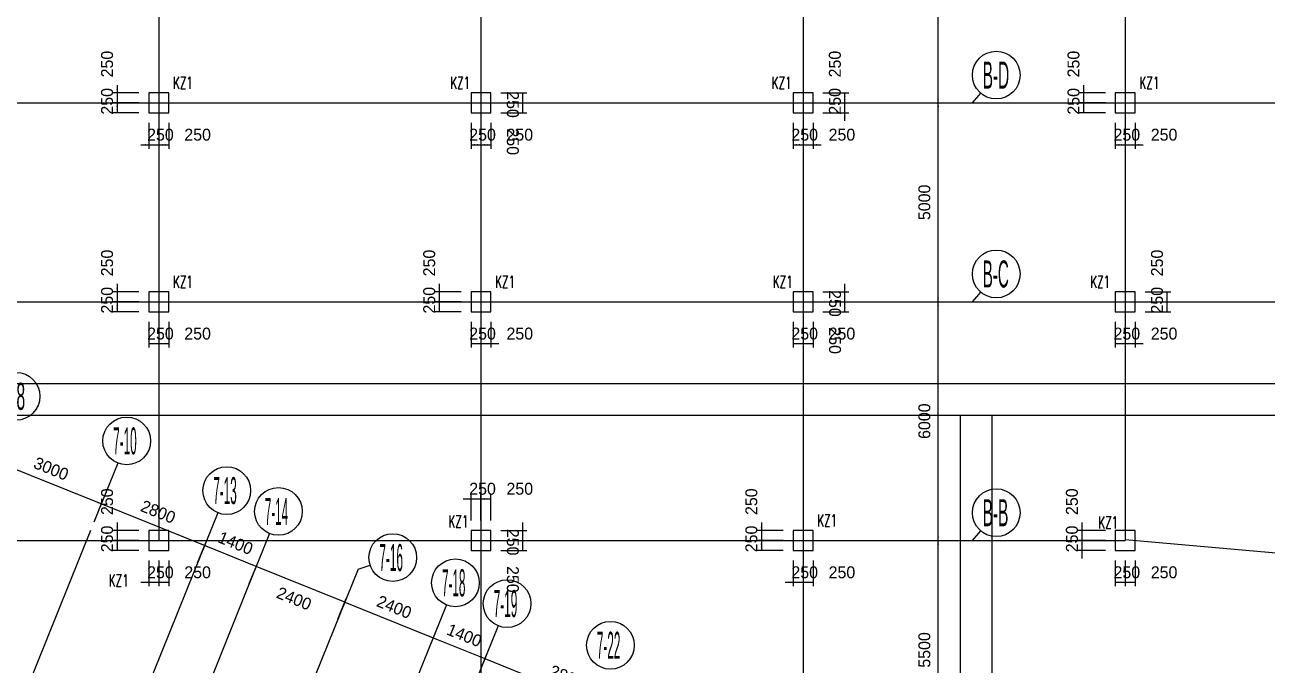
# Model space of a CAD drawing. Extents: x 19107 to 699106, y -67310 to 245688.
# Drawn here: x 543490 to 574726, y 90956 to 107050 of the extents above; entities that cross this region are included whole.
import ezdxf

# ---------------------------------------------------------------- set-up
doc = ezdxf.new("R2010")
doc.units = 0
doc.header["$LTSCALE"] = 100
doc.header["$MEASUREMENT"] = 0
for name, color, linetype in [('DIM', 3, 'Continuous'), ('DOTE', 253, 'Continuous'), ('h后浇带(新)', 1, 'Continuous'), ('L-AXIS', 3, 'Continuous')]:
    doc.layers.add(name, color=color, linetype=linetype)
doc.layers.add('Select Column Frame Position', color=7, linetype='Continuous', lineweight=0)
doc.styles.get("Standard").update_dxf_attribs({"font": 'standard'})
doc.styles.add('汉字', font='汉字')
doc.dimstyles.get("Standard").update_dxf_attribs({"dimtxt": 300, "dimasz": 100, "dimexe": 100, "dimexo": 250, "dimgap": 100, "dimtad": 0, "dimtoh": 1, "dimdec": 0, "dimdsep": 46, "dimcen": 0.09, "dimclrt": 7, "dimadec": 0, "dimazin": 0, "dimtfac": 1, "dimtdec": 4, "dimtofl": 0, "dimtmove": 0, "dimatfit": 3, "dimfxl": 1, "dimtolj": 1, "dimtzin": 0, "dimarcsym": 0})

# ---------------------------------------------------------------- blocks, each defined once
blk = doc.blocks.new('_AXISO')
blk.add_circle((0, 0), 0.5)
blk = doc.blocks.new('*D3998')
at = {"layer": 'L-AXIS', "color": 0, "linetype": 'ByBlock', "lineweight": -2}
for p, q in [((565446, 111088), (566558, 111088)), ((566458, 105088), (566458, 111088)), ((565446, 105088), (566558, 105088))]:
    blk.add_line(p, q, dxfattribs=at)
for points in [[(566458, 111088), (566474, 110988), (566441, 110988)], [(566458, 105088), (566441, 105188), (566474, 105188)]]:
    blk.add_solid(points, dxfattribs=at)
at = {"layer": 'L-AXIS', "color": 7, "linetype": 'Continuous', "lineweight": -2, "insert": (566108, 108088), "char_height": 300, "width": 770, "attachment_point": 5, "rotation": 90, "style": '汉字'}
blk.add_mtext('6000', dxfattribs=at)
blk = doc.blocks.new('*D4339')
at = {"layer": 'L-AXIS', "color": 0, "linetype": 'ByBlock', "lineweight": -2}
for p, q in [((554884, 90687), (555095, 91212)), ((555058, 91119), (557655, 90072)), ((557481, 89640), (557692, 90165))]:
    blk.add_line(p, q, dxfattribs=at)
for points in [[(555058, 91119), (555157, 91097), (555144, 91066)], [(557655, 90072), (557556, 90094), (557568, 90125)]]:
    blk.add_solid(points, dxfattribs=at)
at = {"layer": 'L-AXIS', "color": 7, "linetype": 'Continuous', "lineweight": -2, "insert": (557121, 90665), "char_height": 300, "width": 780, "attachment_point": 5, "rotation": 338.0454, "style": '汉字'}
blk.add_mtext('2800', dxfattribs=at)
blk = doc.blocks.new('*D4671')
at = {"layer": 'L-AXIS', "color": 0, "linetype": 'ByBlock', "lineweight": -2}
for p, q in [((549133, 93005), (549345, 93530)), ((551534, 92540), (549308, 93437)), ((551359, 92108), (551571, 92633))]:
    blk.add_line(p, q, dxfattribs=at)
for points in [[(549308, 93437), (549407, 93415), (549394, 93384)], [(551534, 92540), (551435, 92562), (551447, 92593)]]:
    blk.add_solid(points, dxfattribs=at)
at = {"layer": 'L-AXIS', "color": 7, "linetype": 'Continuous', "lineweight": -2, "insert": (550259, 92629), "char_height": 300, "width": 785, "attachment_point": 5, "rotation": 338.0454, "style": '汉字'}
blk.add_mtext('2400', dxfattribs=at)
blk = doc.blocks.new('*D2267')
at = {"layer": 'L-AXIS', "color": 0, "linetype": 'ByBlock', "lineweight": -2}
for p, q in [((551359, 92108), (551571, 92633)), ((551534, 92540), (553759, 91643)), ((553585, 91211), (553797, 91735))]:
    blk.add_line(p, q, dxfattribs=at)
for points in [[(551534, 92540), (551633, 92518), (551620, 92487)], [(553759, 91643), (553661, 91665), (553673, 91695)]]:
    blk.add_solid(points, dxfattribs=at)
at = {"layer": 'L-AXIS', "color": 7, "linetype": 'Continuous', "lineweight": -2, "insert": (552777, 92416), "char_height": 300, "width": 785, "attachment_point": 5, "rotation": 338.0454, "style": '汉字'}
blk.add_mtext('2400', dxfattribs=at)
blk = doc.blocks.new('*D2582')
at = {"layer": 'L-AXIS', "color": 0, "linetype": 'ByBlock', "lineweight": -2}
for p, q in [((553585, 91211), (553797, 91735)), ((553759, 91643), (555058, 91119)), ((554884, 90687), (555095, 91212))]:
    blk.add_line(p, q, dxfattribs=at)
for points in [[(553759, 91643), (553858, 91621), (553846, 91590)], [(555058, 91119), (554959, 91141), (554971, 91172)]]:
    blk.add_solid(points, dxfattribs=at)
at = {"layer": 'L-AXIS', "color": 7, "linetype": 'Continuous', "lineweight": -2, "insert": (554540, 91705), "char_height": 300, "width": 695, "attachment_point": 5, "rotation": 338.0454, "style": '汉字'}
blk.add_mtext('1400', dxfattribs=at)
blk = doc.blocks.new('*D2904')
at = {"layer": 'L-AXIS', "color": 0, "linetype": 'ByBlock', "lineweight": -2}
for p, q in [((547835, 93529), (548047, 94053)), ((549308, 93437), (548009, 93961)), ((549133, 93005), (549345, 93530))]:
    blk.add_line(p, q, dxfattribs=at)
for points in [[(548009, 93961), (548108, 93939), (548096, 93908)], [(549308, 93437), (549209, 93459), (549221, 93490)]]:
    blk.add_solid(points, dxfattribs=at)
at = {"layer": 'L-AXIS', "color": 7, "linetype": 'Continuous', "lineweight": -2, "insert": (548789, 94023), "char_height": 300, "width": 695, "attachment_point": 5, "rotation": 338.0454, "style": '汉字'}
blk.add_mtext('1400', dxfattribs=at)
blk = doc.blocks.new('*D3241')
at = {"layer": 'L-AXIS', "color": 0, "linetype": 'ByBlock', "lineweight": -2}
for p, q in [((542456, 95697), (542667, 96222)), ((545412, 95007), (542630, 96129)), ((545238, 94575), (545450, 95100))]:
    blk.add_line(p, q, dxfattribs=at)
for points in [[(542630, 96129), (542729, 96107), (542716, 96076)], [(545412, 95007), (545313, 95029), (545326, 95060)]]:
    blk.add_solid(points, dxfattribs=at)
at = {"layer": 'L-AXIS', "color": 7, "linetype": 'Continuous', "lineweight": -2, "insert": (544152, 95893), "char_height": 300, "width": 780, "attachment_point": 5, "rotation": 338.0454, "style": '汉字'}
blk.add_mtext('3000', dxfattribs=at)
blk = doc.blocks.new('*D944')
at = {"layer": 'L-AXIS', "color": 0, "linetype": 'ByBlock', "lineweight": -2}
for p, q in [((545238, 94575), (545450, 95100)), ((548009, 93961), (545412, 95007)), ((547835, 93529), (548047, 94053))]:
    blk.add_line(p, q, dxfattribs=at)
for points in [[(545412, 95007), (545511, 94985), (545499, 94955)], [(548009, 93961), (547910, 93983), (547923, 94013)]]:
    blk.add_solid(points, dxfattribs=at)
at = {"layer": 'L-AXIS', "color": 7, "linetype": 'Continuous', "lineweight": -2, "insert": (546841, 94809), "char_height": 300, "width": 780, "attachment_point": 5, "rotation": 338.0454, "style": '汉字'}
blk.add_mtext('2800', dxfattribs=at)
blk = doc.blocks.new('*D1282')
at = {"layer": 'L-AXIS', "color": 0, "linetype": 'ByBlock', "lineweight": -2}
for p, q in [((565446, 94088), (566558, 94088)), ((566458, 88588), (566458, 94088)), ((565446, 88588), (566558, 88588))]:
    blk.add_line(p, q, dxfattribs=at)
for points in [[(566458, 94088), (566474, 93988), (566441, 93988)], [(566458, 88588), (566441, 88688), (566474, 88688)]]:
    blk.add_solid(points, dxfattribs=at)
at = {"layer": 'L-AXIS', "color": 7, "linetype": 'Continuous', "lineweight": -2, "insert": (566108, 91338), "char_height": 300, "width": 780, "attachment_point": 5, "rotation": 90, "style": '汉字'}
blk.add_mtext('5500', dxfattribs=at)
blk = doc.blocks.new('*D5257')
at = {"layer": 'L-AXIS', "color": 0, "linetype": 'ByBlock', "lineweight": -2}
for p, q in [((565446, 100088), (566558, 100088)), ((566458, 94088), (566458, 100088)), ((565446, 94088), (566558, 94088))]:
    blk.add_line(p, q, dxfattribs=at)
for points in [[(566458, 100088), (566474, 99988), (566441, 99988)], [(566458, 94088), (566441, 94188), (566474, 94188)]]:
    blk.add_solid(points, dxfattribs=at)
at = {"layer": 'L-AXIS', "color": 7, "linetype": 'Continuous', "lineweight": -2, "insert": (566108, 97088), "char_height": 300, "width": 770, "attachment_point": 5, "rotation": 90, "style": '汉字'}
blk.add_mtext('6000', dxfattribs=at)
blk = doc.blocks.new('*D285')
at = {"layer": 'L-AXIS', "color": 0, "linetype": 'ByBlock', "lineweight": -2}
for p, q in [((565446, 105088), (566558, 105088)), ((566458, 100088), (566458, 105088)), ((565446, 100088), (566558, 100088))]:
    blk.add_line(p, q, dxfattribs=at)
for points in [[(566458, 105088), (566474, 104988), (566441, 104988)], [(566458, 100088), (566441, 100188), (566474, 100188)]]:
    blk.add_solid(points, dxfattribs=at)
at = {"layer": 'L-AXIS', "color": 7, "linetype": 'Continuous', "lineweight": -2, "insert": (566108, 102588), "char_height": 300, "width": 780, "attachment_point": 5, "rotation": 90, "style": '汉字'}
blk.add_mtext('5000', dxfattribs=at)
blk = doc.blocks.new('*D2648')
at = {"layer": 'DIM', "color": 0, "linetype": 'ByBlock', "lineweight": -2}
for p, q in [((570908, 93588), (570908, 92938)), ((571158, 93588), (571158, 92938)), ((570908, 93038), (571158, 93038))]:
    blk.add_line(p, q, dxfattribs=at)
for points in [[(570908, 93038), (571008, 93055), (571008, 93021)], [(571158, 93038), (571058, 93021), (571058, 93055)]]:
    blk.add_solid(points, dxfattribs=at)
at = {"layer": 'DIM', "color": 7, "linetype": 'Continuous', "lineweight": -2, "insert": (571198, 93288), "char_height": 300, "width": 566.67, "attachment_point": 5, "style": '汉字'}
blk.add_mtext('250', dxfattribs=at)
blk = doc.blocks.new('*D3010')
at = {"layer": 'DIM', "color": 0, "linetype": 'ByBlock', "lineweight": -2}
for p, q in [((571158, 93588), (571158, 92938)), ((571408, 93588), (571408, 92938)), ((571158, 93038), (571408, 93038))]:
    blk.add_line(p, q, dxfattribs=at)
for points in [[(571158, 93038), (571258, 93055), (571258, 93021)], [(571408, 93038), (571308, 93021), (571308, 93055)]]:
    blk.add_solid(points, dxfattribs=at)
at = {"layer": 'DIM', "color": 7, "linetype": 'Continuous', "lineweight": -2, "insert": (572134, 93288), "char_height": 300, "width": 566.67, "attachment_point": 5, "style": '汉字'}
blk.add_mtext('250', dxfattribs=at)
blk = doc.blocks.new('*D1739')
at = {"layer": 'DIM', "color": 0, "linetype": 'ByBlock', "lineweight": -2}
for p, q in [((562558, 94338), (561908, 94338)), ((562008, 94538), (562008, 93888)), ((562558, 94088), (561908, 94088))]:
    blk.add_line(p, q, dxfattribs=at)
for points in [[(562008, 94338), (561991, 94438), (562025, 94438)], [(562008, 94088), (562025, 93988), (561991, 93988)]]:
    blk.add_solid(points, dxfattribs=at)
at = {"layer": 'DIM', "color": 7, "linetype": 'Continuous', "lineweight": -2, "insert": (561758, 95064), "char_height": 300, "width": 566.67, "attachment_point": 5, "rotation": 90, "style": '汉字'}
blk.add_mtext('250', dxfattribs=at)
blk = doc.blocks.new('*D4760')
at = {"layer": 'DIM', "color": 0, "linetype": 'ByBlock', "lineweight": -2}
for p, q in [((562558, 94088), (561908, 94088)), ((562008, 94088), (562008, 93838)), ((562558, 93838), (561908, 93838))]:
    blk.add_line(p, q, dxfattribs=at)
for points in [[(562008, 94088), (562025, 93988), (561991, 93988)], [(562008, 93838), (561991, 93938), (562025, 93938)]]:
    blk.add_solid(points, dxfattribs=at)
at = {"layer": 'DIM', "color": 7, "linetype": 'Continuous', "lineweight": -2, "insert": (561758, 94128), "char_height": 300, "width": 566.67, "attachment_point": 5, "rotation": 90, "style": '汉字'}
blk.add_mtext('250', dxfattribs=at)
blk = doc.blocks.new('*D5074')
at = {"layer": 'DIM', "color": 0, "linetype": 'ByBlock', "lineweight": -2}
for p, q in [((562808, 93588), (562808, 92938)), ((563058, 93588), (563058, 92938)), ((562608, 93038), (563258, 93038))]:
    blk.add_line(p, q, dxfattribs=at)
for points in [[(562808, 93038), (562708, 93021), (562708, 93055)], [(563058, 93038), (563158, 93055), (563158, 93021)]]:
    blk.add_solid(points, dxfattribs=at)
at = {"layer": 'DIM', "color": 7, "linetype": 'Continuous', "lineweight": -2, "insert": (563098, 93288), "char_height": 300, "width": 566.67, "attachment_point": 5, "style": '汉字'}
blk.add_mtext('250', dxfattribs=at)
blk = doc.blocks.new('*D122')
at = {"layer": 'DIM', "color": 0, "linetype": 'ByBlock', "lineweight": -2}
for p, q in [((563058, 93588), (563058, 92938)), ((563308, 93588), (563308, 92938)), ((563058, 93038), (563308, 93038))]:
    blk.add_line(p, q, dxfattribs=at)
for points in [[(563058, 93038), (563158, 93055), (563158, 93021)], [(563308, 93038), (563208, 93021), (563208, 93055)]]:
    blk.add_solid(points, dxfattribs=at)
at = {"layer": 'DIM', "color": 7, "linetype": 'Continuous', "lineweight": -2, "insert": (564034, 93288), "char_height": 300, "width": 566.67, "attachment_point": 5, "style": '汉字'}
blk.add_mtext('250', dxfattribs=at)
blk = doc.blocks.new('*D4470')
at = {"layer": 'DIM', "color": 0, "linetype": 'ByBlock', "lineweight": -2}
for p, q in [((546358, 94338), (545708, 94338)), ((545808, 94538), (545808, 93888)), ((546358, 94088), (545708, 94088))]:
    blk.add_line(p, q, dxfattribs=at)
for points in [[(545808, 94338), (545791, 94438), (545825, 94438)], [(545808, 94088), (545825, 93988), (545791, 93988)]]:
    blk.add_solid(points, dxfattribs=at)
at = {"layer": 'DIM', "color": 7, "linetype": 'Continuous', "lineweight": -2, "insert": (545558, 95064), "char_height": 300, "width": 566.67, "attachment_point": 5, "rotation": 90, "style": '汉字'}
blk.add_mtext('250', dxfattribs=at)
blk = doc.blocks.new('*D2183')
at = {"layer": 'DIM', "color": 0, "linetype": 'ByBlock', "lineweight": -2}
for p, q in [((546358, 94088), (545708, 94088)), ((545808, 94088), (545808, 93838)), ((546358, 93838), (545708, 93838))]:
    blk.add_line(p, q, dxfattribs=at)
for points in [[(545808, 94088), (545825, 93988), (545791, 93988)], [(545808, 93838), (545791, 93938), (545825, 93938)]]:
    blk.add_solid(points, dxfattribs=at)
at = {"layer": 'DIM', "color": 7, "linetype": 'Continuous', "lineweight": -2, "insert": (545558, 94128), "char_height": 300, "width": 566.67, "attachment_point": 5, "rotation": 90, "style": '汉字'}
blk.add_mtext('250', dxfattribs=at)
blk = doc.blocks.new('*D2484')
at = {"layer": 'DIM', "color": 0, "linetype": 'ByBlock', "lineweight": -2}
for p, q in [((546608, 93588), (546608, 92938)), ((546858, 93588), (546858, 92938)), ((546408, 93038), (547058, 93038))]:
    blk.add_line(p, q, dxfattribs=at)
for points in [[(546608, 93038), (546508, 93021), (546508, 93055)], [(546858, 93038), (546958, 93055), (546958, 93021)]]:
    blk.add_solid(points, dxfattribs=at)
at = {"layer": 'DIM', "color": 7, "linetype": 'Continuous', "lineweight": -2, "insert": (546898, 93288), "char_height": 300, "width": 566.67, "attachment_point": 5, "style": '汉字'}
blk.add_mtext('250', dxfattribs=at)
blk = doc.blocks.new('*D2848')
at = {"layer": 'DIM', "color": 0, "linetype": 'ByBlock', "lineweight": -2}
for p, q in [((546858, 93588), (546858, 92938)), ((547108, 93588), (547108, 92938)), ((546858, 93038), (547108, 93038))]:
    blk.add_line(p, q, dxfattribs=at)
for points in [[(546858, 93038), (546958, 93055), (546958, 93021)], [(547108, 93038), (547008, 93021), (547008, 93055)]]:
    blk.add_solid(points, dxfattribs=at)
at = {"layer": 'DIM', "color": 7, "linetype": 'Continuous', "lineweight": -2, "insert": (547834, 93288), "char_height": 300, "width": 566.67, "attachment_point": 5, "style": '汉字'}
blk.add_mtext('250', dxfattribs=at)
blk = doc.blocks.new('*D3172')
at = {"layer": 'DIM', "color": 0, "linetype": 'ByBlock', "lineweight": -2}
for p, q in [((554508, 95138), (555158, 95138)), ((554708, 94588), (554708, 95238)), ((554958, 94588), (554958, 95238))]:
    blk.add_line(p, q, dxfattribs=at)
for points in [[(554708, 95138), (554608, 95121), (554608, 95155)], [(554958, 95138), (555058, 95155), (555058, 95121)]]:
    blk.add_solid(points, dxfattribs=at)
at = {"layer": 'DIM', "color": 7, "linetype": 'Continuous', "lineweight": -2, "insert": (554998, 95388), "char_height": 300, "width": 566.67, "attachment_point": 5, "style": '汉字'}
blk.add_mtext('250', dxfattribs=at)
blk = doc.blocks.new('*D907')
at = {"layer": 'DIM', "color": 0, "linetype": 'ByBlock', "lineweight": -2}
for p, q in [((554958, 94588), (554958, 95238)), ((554958, 95138), (555208, 95138)), ((555208, 94588), (555208, 95238))]:
    blk.add_line(p, q, dxfattribs=at)
for points in [[(554958, 95138), (555058, 95155), (555058, 95121)], [(555208, 95138), (555108, 95121), (555108, 95155)]]:
    blk.add_solid(points, dxfattribs=at)
at = {"layer": 'DIM', "color": 7, "linetype": 'Continuous', "lineweight": -2, "insert": (555934, 95388), "char_height": 300, "width": 566.67, "attachment_point": 5, "style": '汉字'}
blk.add_mtext('250', dxfattribs=at)
blk = doc.blocks.new('*D1222')
at = {"layer": 'DIM', "color": 0, "linetype": 'ByBlock', "lineweight": -2}
for p, q in [((555458, 94088), (556108, 94088)), ((556008, 93838), (556008, 94088)), ((555458, 93838), (556108, 93838))]:
    blk.add_line(p, q, dxfattribs=at)
for points in [[(556008, 94088), (556025, 93988), (555991, 93988)], [(556008, 93838), (555991, 93938), (556025, 93938)]]:
    blk.add_solid(points, dxfattribs=at)
at = {"layer": 'DIM', "color": 7, "linetype": 'Continuous', "lineweight": -2, "insert": (555758, 93112), "char_height": 300, "width": 566.67, "attachment_point": 5, "rotation": 270, "style": '汉字'}
blk.add_mtext('250', dxfattribs=at)
blk = doc.blocks.new('*D1257')
at = {"layer": 'DIM', "color": 0, "linetype": 'ByBlock', "lineweight": -2}
for p, q in [((555458, 94338), (556108, 94338)), ((556008, 93888), (556008, 94538)), ((555458, 94088), (556108, 94088))]:
    blk.add_line(p, q, dxfattribs=at)
for points in [[(556008, 94338), (555991, 94438), (556025, 94438)], [(556008, 94088), (556025, 93988), (555991, 93988)]]:
    blk.add_solid(points, dxfattribs=at)
at = {"layer": 'DIM', "color": 7, "linetype": 'Continuous', "lineweight": -2, "insert": (555758, 94048), "char_height": 300, "width": 566.67, "attachment_point": 5, "rotation": 270, "style": '汉字'}
blk.add_mtext('250', dxfattribs=at)
blk = doc.blocks.new('*D1344')
at = {"layer": 'DIM', "color": 0, "linetype": 'ByBlock', "lineweight": -2}
for p, q in [((546358, 105338), (545708, 105338)), ((545808, 105538), (545808, 104888)), ((546358, 105088), (545708, 105088))]:
    blk.add_line(p, q, dxfattribs=at)
for points in [[(545808, 105338), (545791, 105438), (545825, 105438)], [(545808, 105088), (545825, 104988), (545791, 104988)]]:
    blk.add_solid(points, dxfattribs=at)
at = {"layer": 'DIM', "color": 7, "linetype": 'Continuous', "lineweight": -2, "insert": (545558, 106064), "char_height": 300, "width": 566.67, "attachment_point": 5, "rotation": 90, "style": '汉字'}
blk.add_mtext('250', dxfattribs=at)
blk = doc.blocks.new('*D1704')
at = {"layer": 'DIM', "color": 0, "linetype": 'ByBlock', "lineweight": -2}
for p, q in [((546358, 105088), (545708, 105088)), ((545808, 105088), (545808, 104838)), ((546358, 104838), (545708, 104838))]:
    blk.add_line(p, q, dxfattribs=at)
for points in [[(545808, 105088), (545825, 104988), (545791, 104988)], [(545808, 104838), (545791, 104938), (545825, 104938)]]:
    blk.add_solid(points, dxfattribs=at)
at = {"layer": 'DIM', "color": 7, "linetype": 'Continuous', "lineweight": -2, "insert": (545558, 105128), "char_height": 300, "width": 566.67, "attachment_point": 5, "rotation": 90, "style": '汉字'}
blk.add_mtext('250', dxfattribs=at)
blk = doc.blocks.new('*D4678')
at = {"layer": 'DIM', "color": 0, "linetype": 'ByBlock', "lineweight": -2}
for p, q in [((546608, 104588), (546608, 103938)), ((546858, 104588), (546858, 103938)), ((546408, 104038), (547058, 104038))]:
    blk.add_line(p, q, dxfattribs=at)
for points in [[(546608, 104038), (546508, 104021), (546508, 104055)], [(546858, 104038), (546958, 104055), (546958, 104021)]]:
    blk.add_solid(points, dxfattribs=at)
at = {"layer": 'DIM', "color": 7, "linetype": 'Continuous', "lineweight": -2, "insert": (546898, 104288), "char_height": 300, "width": 566.67, "attachment_point": 5, "style": '汉字'}
blk.add_mtext('250', dxfattribs=at)
blk = doc.blocks.new('*D5040')
at = {"layer": 'DIM', "color": 0, "linetype": 'ByBlock', "lineweight": -2}
for p, q in [((546858, 104588), (546858, 103938)), ((547108, 104588), (547108, 103938)), ((546858, 104038), (547108, 104038))]:
    blk.add_line(p, q, dxfattribs=at)
for points in [[(546858, 104038), (546958, 104055), (546958, 104021)], [(547108, 104038), (547008, 104021), (547008, 104055)]]:
    blk.add_solid(points, dxfattribs=at)
at = {"layer": 'DIM', "color": 7, "linetype": 'Continuous', "lineweight": -2, "insert": (547834, 104288), "char_height": 300, "width": 566.67, "attachment_point": 5, "style": '汉字'}
blk.add_mtext('250', dxfattribs=at)
blk = doc.blocks.new('*D5192')
at = {"layer": 'DIM', "color": 0, "linetype": 'ByBlock', "lineweight": -2}
for p, q in [((546358, 100338), (545708, 100338)), ((545808, 100538), (545808, 99888)), ((546358, 100088), (545708, 100088))]:
    blk.add_line(p, q, dxfattribs=at)
for points in [[(545808, 100338), (545791, 100438), (545825, 100438)], [(545808, 100088), (545825, 99988), (545791, 99988)]]:
    blk.add_solid(points, dxfattribs=at)
at = {"layer": 'DIM', "color": 7, "linetype": 'Continuous', "lineweight": -2, "insert": (545558, 101064), "char_height": 300, "width": 566.67, "attachment_point": 5, "rotation": 90, "style": '汉字'}
blk.add_mtext('250', dxfattribs=at)
blk = doc.blocks.new('*D245')
at = {"layer": 'DIM', "color": 0, "linetype": 'ByBlock', "lineweight": -2}
for p, q in [((546358, 100088), (545708, 100088)), ((545808, 100088), (545808, 99838)), ((546358, 99838), (545708, 99838))]:
    blk.add_line(p, q, dxfattribs=at)
for points in [[(545808, 100088), (545825, 99988), (545791, 99988)], [(545808, 99838), (545791, 99938), (545825, 99938)]]:
    blk.add_solid(points, dxfattribs=at)
at = {"layer": 'DIM', "color": 7, "linetype": 'Continuous', "lineweight": -2, "insert": (545558, 100128), "char_height": 300, "width": 566.67, "attachment_point": 5, "rotation": 90, "style": '汉字'}
blk.add_mtext('250', dxfattribs=at)
blk = doc.blocks.new('*D3210')
at = {"layer": 'DIM', "color": 0, "linetype": 'ByBlock', "lineweight": -2}
for p, q in [((546608, 99588), (546608, 98938)), ((546858, 99588), (546858, 98938)), ((546608, 99038), (546858, 99038))]:
    blk.add_line(p, q, dxfattribs=at)
for points in [[(546608, 99038), (546708, 99055), (546708, 99021)], [(546858, 99038), (546758, 99021), (546758, 99055)]]:
    blk.add_solid(points, dxfattribs=at)
at = {"layer": 'DIM', "color": 7, "linetype": 'Continuous', "lineweight": -2, "insert": (546898, 99288), "char_height": 300, "width": 566.67, "attachment_point": 5, "style": '汉字'}
blk.add_mtext('250', dxfattribs=at)
blk = doc.blocks.new('*D3560')
at = {"layer": 'DIM', "color": 0, "linetype": 'ByBlock', "lineweight": -2}
for p, q in [((546858, 99588), (546858, 98938)), ((547108, 99588), (547108, 98938)), ((546858, 99038), (547108, 99038))]:
    blk.add_line(p, q, dxfattribs=at)
for points in [[(546858, 99038), (546958, 99055), (546958, 99021)], [(547108, 99038), (547008, 99021), (547008, 99055)]]:
    blk.add_solid(points, dxfattribs=at)
at = {"layer": 'DIM', "color": 7, "linetype": 'Continuous', "lineweight": -2, "insert": (547834, 99288), "char_height": 300, "width": 566.67, "attachment_point": 5, "style": '汉字'}
blk.add_mtext('250', dxfattribs=at)
blk = doc.blocks.new('*D3891')
at = {"layer": 'DIM', "color": 0, "linetype": 'ByBlock', "lineweight": -2}
for p, q in [((554708, 104588), (554708, 103938)), ((554958, 104588), (554958, 103938)), ((554708, 104038), (554958, 104038))]:
    blk.add_line(p, q, dxfattribs=at)
for points in [[(554708, 104038), (554808, 104055), (554808, 104021)], [(554958, 104038), (554858, 104021), (554858, 104055)]]:
    blk.add_solid(points, dxfattribs=at)
at = {"layer": 'DIM', "color": 7, "linetype": 'Continuous', "lineweight": -2, "insert": (554998, 104288), "char_height": 300, "width": 566.67, "attachment_point": 5, "style": '汉字'}
blk.add_mtext('250', dxfattribs=at)
blk = doc.blocks.new('*D4259')
at = {"layer": 'DIM', "color": 0, "linetype": 'ByBlock', "lineweight": -2}
for p, q in [((554958, 104588), (554958, 103938)), ((555208, 104588), (555208, 103938)), ((554958, 104038), (555208, 104038))]:
    blk.add_line(p, q, dxfattribs=at)
for points in [[(554958, 104038), (555058, 104055), (555058, 104021)], [(555208, 104038), (555108, 104021), (555108, 104055)]]:
    blk.add_solid(points, dxfattribs=at)
at = {"layer": 'DIM', "color": 7, "linetype": 'Continuous', "lineweight": -2, "insert": (555934, 104288), "char_height": 300, "width": 566.67, "attachment_point": 5, "style": '汉字'}
blk.add_mtext('250', dxfattribs=at)
blk = doc.blocks.new('*D1942')
at = {"layer": 'DIM', "color": 0, "linetype": 'ByBlock', "lineweight": -2}
for p, q in [((555458, 105088), (556108, 105088)), ((556008, 104838), (556008, 105088)), ((555458, 104838), (556108, 104838))]:
    blk.add_line(p, q, dxfattribs=at)
for points in [[(556008, 105088), (556025, 104988), (555991, 104988)], [(556008, 104838), (555991, 104938), (556025, 104938)]]:
    blk.add_solid(points, dxfattribs=at)
at = {"layer": 'DIM', "color": 7, "linetype": 'Continuous', "lineweight": -2, "insert": (555758, 104112), "char_height": 300, "width": 566.67, "attachment_point": 5, "rotation": 270, "style": '汉字'}
blk.add_mtext('250', dxfattribs=at)
blk = doc.blocks.new('*D2306')
at = {"layer": 'DIM', "color": 0, "linetype": 'ByBlock', "lineweight": -2}
for p, q in [((555458, 105338), (556108, 105338)), ((556008, 105088), (556008, 105338)), ((555458, 105088), (556108, 105088))]:
    blk.add_line(p, q, dxfattribs=at)
for points in [[(556008, 105338), (556025, 105238), (555991, 105238)], [(556008, 105088), (555991, 105188), (556025, 105188)]]:
    blk.add_solid(points, dxfattribs=at)
at = {"layer": 'DIM', "color": 7, "linetype": 'Continuous', "lineweight": -2, "insert": (555758, 105048), "char_height": 300, "width": 566.67, "attachment_point": 5, "rotation": 270, "style": '汉字'}
blk.add_mtext('250', dxfattribs=at)
blk = doc.blocks.new('*D2610')
at = {"layer": 'DIM', "color": 0, "linetype": 'ByBlock', "lineweight": -2}
for p, q in [((554458, 100338), (553808, 100338)), ((553908, 100538), (553908, 99888)), ((554458, 100088), (553808, 100088))]:
    blk.add_line(p, q, dxfattribs=at)
for points in [[(553908, 100338), (553891, 100438), (553925, 100438)], [(553908, 100088), (553925, 99988), (553891, 99988)]]:
    blk.add_solid(points, dxfattribs=at)
at = {"layer": 'DIM', "color": 7, "linetype": 'Continuous', "lineweight": -2, "insert": (553658, 101064), "char_height": 300, "width": 566.67, "attachment_point": 5, "rotation": 90, "style": '汉字'}
blk.add_mtext('250', dxfattribs=at)
blk = doc.blocks.new('*D2969')
at = {"layer": 'DIM', "color": 0, "linetype": 'ByBlock', "lineweight": -2}
for p, q in [((554458, 100088), (553808, 100088)), ((553908, 100088), (553908, 99838)), ((554458, 99838), (553808, 99838))]:
    blk.add_line(p, q, dxfattribs=at)
for points in [[(553908, 100088), (553925, 99988), (553891, 99988)], [(553908, 99838), (553891, 99938), (553925, 99938)]]:
    blk.add_solid(points, dxfattribs=at)
at = {"layer": 'DIM', "color": 7, "linetype": 'Continuous', "lineweight": -2, "insert": (553658, 100128), "char_height": 300, "width": 566.67, "attachment_point": 5, "rotation": 90, "style": '汉字'}
blk.add_mtext('250', dxfattribs=at)
blk = doc.blocks.new('*D659')
at = {"layer": 'DIM', "color": 0, "linetype": 'ByBlock', "lineweight": -2}
for p, q in [((554708, 99588), (554708, 98938)), ((554958, 99588), (554958, 98938)), ((554708, 99038), (554958, 99038))]:
    blk.add_line(p, q, dxfattribs=at)
for points in [[(554708, 99038), (554808, 99055), (554808, 99021)], [(554958, 99038), (554858, 99021), (554858, 99055)]]:
    blk.add_solid(points, dxfattribs=at)
at = {"layer": 'DIM', "color": 7, "linetype": 'Continuous', "lineweight": -2, "insert": (554998, 99288), "char_height": 300, "width": 566.67, "attachment_point": 5, "style": '汉字'}
blk.add_mtext('250', dxfattribs=at)
blk = doc.blocks.new('*D1029')
at = {"layer": 'DIM', "color": 0, "linetype": 'ByBlock', "lineweight": -2}
for p, q in [((554958, 99588), (554958, 98938)), ((555208, 99588), (555208, 98938)), ((554758, 99038), (555408, 99038))]:
    blk.add_line(p, q, dxfattribs=at)
for points in [[(554958, 99038), (554858, 99021), (554858, 99055)], [(555208, 99038), (555308, 99055), (555308, 99021)]]:
    blk.add_solid(points, dxfattribs=at)
at = {"layer": 'DIM', "color": 7, "linetype": 'Continuous', "lineweight": -2, "insert": (555934, 99288), "char_height": 300, "width": 566.67, "attachment_point": 5, "style": '汉字'}
blk.add_mtext('250', dxfattribs=at)
blk = doc.blocks.new('*D1349')
at = {"layer": 'DIM', "color": 0, "linetype": 'ByBlock', "lineweight": -2}
for p, q in [((562808, 104588), (562808, 103938)), ((563058, 104588), (563058, 103938)), ((562808, 104038), (563058, 104038))]:
    blk.add_line(p, q, dxfattribs=at)
for points in [[(562808, 104038), (562908, 104055), (562908, 104021)], [(563058, 104038), (562958, 104021), (562958, 104055)]]:
    blk.add_solid(points, dxfattribs=at)
at = {"layer": 'DIM', "color": 7, "linetype": 'Continuous', "lineweight": -2, "insert": (563098, 104288), "char_height": 300, "width": 566.67, "attachment_point": 5, "style": '汉字'}
blk.add_mtext('250', dxfattribs=at)
blk = doc.blocks.new('*D1708')
at = {"layer": 'DIM', "color": 0, "linetype": 'ByBlock', "lineweight": -2}
for p, q in [((563058, 104588), (563058, 103938)), ((563308, 104588), (563308, 103938)), ((562858, 104038), (563508, 104038))]:
    blk.add_line(p, q, dxfattribs=at)
for points in [[(563058, 104038), (562958, 104021), (562958, 104055)], [(563308, 104038), (563408, 104055), (563408, 104021)]]:
    blk.add_solid(points, dxfattribs=at)
at = {"layer": 'DIM', "color": 7, "linetype": 'Continuous', "lineweight": -2, "insert": (564034, 104288), "char_height": 300, "width": 566.67, "attachment_point": 5, "style": '汉字'}
blk.add_mtext('250', dxfattribs=at)
blk = doc.blocks.new('*D4684')
at = {"layer": 'DIM', "color": 0, "linetype": 'ByBlock', "lineweight": -2}
for p, q in [((564108, 104638), (564108, 105288)), ((563558, 105088), (564208, 105088)), ((563558, 104838), (564208, 104838))]:
    blk.add_line(p, q, dxfattribs=at)
for points in [[(564108, 105088), (564091, 105188), (564125, 105188)], [(564108, 104838), (564125, 104738), (564091, 104738)]]:
    blk.add_solid(points, dxfattribs=at)
at = {"layer": 'DIM', "color": 7, "linetype": 'Continuous', "lineweight": -2, "insert": (563858, 105128), "char_height": 300, "width": 566.67, "attachment_point": 5, "rotation": 90, "style": '汉字'}
blk.add_mtext('250', dxfattribs=at)
blk = doc.blocks.new('*D4716')
at = {"layer": 'DIM', "color": 0, "linetype": 'ByBlock', "lineweight": -2}
for p, q in [((563558, 105338), (564208, 105338)), ((564108, 105088), (564108, 105338)), ((563558, 105088), (564208, 105088))]:
    blk.add_line(p, q, dxfattribs=at)
for points in [[(564108, 105338), (564125, 105238), (564091, 105238)], [(564108, 105088), (564091, 105188), (564125, 105188)]]:
    blk.add_solid(points, dxfattribs=at)
at = {"layer": 'DIM', "color": 7, "linetype": 'Continuous', "lineweight": -2, "insert": (563858, 106064), "char_height": 300, "width": 566.67, "attachment_point": 5, "rotation": 90, "style": '汉字'}
blk.add_mtext('250', dxfattribs=at)
blk = doc.blocks.new('*D5034')
at = {"layer": 'DIM', "color": 0, "linetype": 'ByBlock', "lineweight": -2}
for p, q in [((562808, 99588), (562808, 98938)), ((563058, 99588), (563058, 98938)), ((562808, 99038), (563058, 99038))]:
    blk.add_line(p, q, dxfattribs=at)
for points in [[(562808, 99038), (562908, 99055), (562908, 99021)], [(563058, 99038), (562958, 99021), (562958, 99055)]]:
    blk.add_solid(points, dxfattribs=at)
at = {"layer": 'DIM', "color": 7, "linetype": 'Continuous', "lineweight": -2, "insert": (563098, 99288), "char_height": 300, "width": 566.67, "attachment_point": 5, "style": '汉字'}
blk.add_mtext('250', dxfattribs=at)
blk = doc.blocks.new('*D88')
at = {"layer": 'DIM', "color": 0, "linetype": 'ByBlock', "lineweight": -2}
for p, q in [((563058, 99588), (563058, 98938)), ((563308, 99588), (563308, 98938)), ((563058, 99038), (563308, 99038))]:
    blk.add_line(p, q, dxfattribs=at)
for points in [[(563058, 99038), (563158, 99055), (563158, 99021)], [(563308, 99038), (563208, 99021), (563208, 99055)]]:
    blk.add_solid(points, dxfattribs=at)
at = {"layer": 'DIM', "color": 7, "linetype": 'Continuous', "lineweight": -2, "insert": (564034, 99288), "char_height": 300, "width": 566.67, "attachment_point": 5, "style": '汉字'}
blk.add_mtext('250', dxfattribs=at)
blk = doc.blocks.new('*D410')
at = {"layer": 'DIM', "color": 0, "linetype": 'ByBlock', "lineweight": -2}
for p, q in [((563558, 100088), (564208, 100088)), ((564108, 99838), (564108, 100088)), ((563558, 99838), (564208, 99838))]:
    blk.add_line(p, q, dxfattribs=at)
for points in [[(564108, 100088), (564125, 99988), (564091, 99988)], [(564108, 99838), (564091, 99938), (564125, 99938)]]:
    blk.add_solid(points, dxfattribs=at)
at = {"layer": 'DIM', "color": 7, "linetype": 'Continuous', "lineweight": -2, "insert": (563858, 99112), "char_height": 300, "width": 566.67, "attachment_point": 5, "rotation": 270, "style": '汉字'}
blk.add_mtext('250', dxfattribs=at)
blk = doc.blocks.new('*D3414')
at = {"layer": 'DIM', "color": 0, "linetype": 'ByBlock', "lineweight": -2}
for p, q in [((563558, 100338), (564208, 100338)), ((564108, 99888), (564108, 100538)), ((563558, 100088), (564208, 100088))]:
    blk.add_line(p, q, dxfattribs=at)
for points in [[(564108, 100338), (564091, 100438), (564125, 100438)], [(564108, 100088), (564125, 99988), (564091, 99988)]]:
    blk.add_solid(points, dxfattribs=at)
at = {"layer": 'DIM', "color": 7, "linetype": 'Continuous', "lineweight": -2, "insert": (563858, 100048), "char_height": 300, "width": 566.67, "attachment_point": 5, "rotation": 270, "style": '汉字'}
blk.add_mtext('250', dxfattribs=at)
blk = doc.blocks.new('*D3738')
at = {"layer": 'DIM', "color": 0, "linetype": 'ByBlock', "lineweight": -2}
for p, q in [((570658, 105338), (570008, 105338)), ((570108, 105538), (570108, 104888)), ((570658, 105088), (570008, 105088))]:
    blk.add_line(p, q, dxfattribs=at)
for points in [[(570108, 105338), (570091, 105438), (570125, 105438)], [(570108, 105088), (570125, 104988), (570091, 104988)]]:
    blk.add_solid(points, dxfattribs=at)
at = {"layer": 'DIM', "color": 7, "linetype": 'Continuous', "lineweight": -2, "insert": (569858, 106064), "char_height": 300, "width": 566.67, "attachment_point": 5, "rotation": 90, "style": '汉字'}
blk.add_mtext('250', dxfattribs=at)
blk = doc.blocks.new('*D4097')
at = {"layer": 'DIM', "color": 0, "linetype": 'ByBlock', "lineweight": -2}
for p, q in [((570658, 105088), (570008, 105088)), ((570108, 105088), (570108, 104838)), ((570658, 104838), (570008, 104838))]:
    blk.add_line(p, q, dxfattribs=at)
for points in [[(570108, 105088), (570125, 104988), (570091, 104988)], [(570108, 104838), (570091, 104938), (570125, 104938)]]:
    blk.add_solid(points, dxfattribs=at)
at = {"layer": 'DIM', "color": 7, "linetype": 'Continuous', "lineweight": -2, "insert": (569858, 105128), "char_height": 300, "width": 566.67, "attachment_point": 5, "rotation": 90, "style": '汉字'}
blk.add_mtext('250', dxfattribs=at)
blk = doc.blocks.new('*D4426')
at = {"layer": 'DIM', "color": 0, "linetype": 'ByBlock', "lineweight": -2}
for p, q in [((570908, 104588), (570908, 103938)), ((571158, 104588), (571158, 103938)), ((570908, 104038), (571158, 104038))]:
    blk.add_line(p, q, dxfattribs=at)
for points in [[(570908, 104038), (571008, 104055), (571008, 104021)], [(571158, 104038), (571058, 104021), (571058, 104055)]]:
    blk.add_solid(points, dxfattribs=at)
at = {"layer": 'DIM', "color": 7, "linetype": 'Continuous', "lineweight": -2, "insert": (571198, 104288), "char_height": 300, "width": 566.67, "attachment_point": 5, "style": '汉字'}
blk.add_mtext('250', dxfattribs=at)
blk = doc.blocks.new('*D2144')
at = {"layer": 'DIM', "color": 0, "linetype": 'ByBlock', "lineweight": -2}
for p, q in [((571158, 104588), (571158, 103938)), ((571408, 104588), (571408, 103938)), ((570958, 104038), (571608, 104038))]:
    blk.add_line(p, q, dxfattribs=at)
for points in [[(571158, 104038), (571058, 104021), (571058, 104055)], [(571408, 104038), (571508, 104055), (571508, 104021)]]:
    blk.add_solid(points, dxfattribs=at)
at = {"layer": 'DIM', "color": 7, "linetype": 'Continuous', "lineweight": -2, "insert": (572134, 104288), "char_height": 300, "width": 566.67, "attachment_point": 5, "style": '汉字'}
blk.add_mtext('250', dxfattribs=at)
blk = doc.blocks.new('*D2455')
at = {"layer": 'DIM', "color": 0, "linetype": 'ByBlock', "lineweight": -2}
for p, q in [((570908, 99588), (570908, 98938)), ((571158, 99588), (571158, 98938)), ((570908, 99038), (571158, 99038))]:
    blk.add_line(p, q, dxfattribs=at)
for points in [[(570908, 99038), (571008, 99055), (571008, 99021)], [(571158, 99038), (571058, 99021), (571058, 99055)]]:
    blk.add_solid(points, dxfattribs=at)
at = {"layer": 'DIM', "color": 7, "linetype": 'Continuous', "lineweight": -2, "insert": (571198, 99288), "char_height": 300, "width": 566.67, "attachment_point": 5, "style": '汉字'}
blk.add_mtext('250', dxfattribs=at)
blk = doc.blocks.new('*D2807')
at = {"layer": 'DIM', "color": 0, "linetype": 'ByBlock', "lineweight": -2}
for p, q in [((571158, 99588), (571158, 98938)), ((571408, 99588), (571408, 98938)), ((570958, 99038), (571608, 99038))]:
    blk.add_line(p, q, dxfattribs=at)
for points in [[(571158, 99038), (571058, 99021), (571058, 99055)], [(571408, 99038), (571508, 99055), (571508, 99021)]]:
    blk.add_solid(points, dxfattribs=at)
at = {"layer": 'DIM', "color": 7, "linetype": 'Continuous', "lineweight": -2, "insert": (572134, 99288), "char_height": 300, "width": 566.67, "attachment_point": 5, "style": '汉字'}
blk.add_mtext('250', dxfattribs=at)
blk = doc.blocks.new('*D3123')
at = {"layer": 'DIM', "color": 0, "linetype": 'ByBlock', "lineweight": -2}
for p, q in [((571658, 100088), (572308, 100088)), ((572208, 99838), (572208, 100088)), ((571658, 99838), (572308, 99838))]:
    blk.add_line(p, q, dxfattribs=at)
for points in [[(572208, 100088), (572225, 99988), (572191, 99988)], [(572208, 99838), (572191, 99938), (572225, 99938)]]:
    blk.add_solid(points, dxfattribs=at)
at = {"layer": 'DIM', "color": 7, "linetype": 'Continuous', "lineweight": -2, "insert": (571958, 100128), "char_height": 300, "width": 566.67, "attachment_point": 5, "rotation": 90, "style": '汉字'}
blk.add_mtext('250', dxfattribs=at)
blk = doc.blocks.new('*D866')
at = {"layer": 'DIM', "color": 0, "linetype": 'ByBlock', "lineweight": -2}
for p, q in [((571658, 100338), (572308, 100338)), ((572208, 100088), (572208, 100338)), ((571658, 100088), (572308, 100088))]:
    blk.add_line(p, q, dxfattribs=at)
for points in [[(572208, 100338), (572225, 100238), (572191, 100238)], [(572208, 100088), (572191, 100188), (572225, 100188)]]:
    blk.add_solid(points, dxfattribs=at)
at = {"layer": 'DIM', "color": 7, "linetype": 'Continuous', "lineweight": -2, "insert": (571958, 101064), "char_height": 300, "width": 566.67, "attachment_point": 5, "rotation": 90, "style": '汉字'}
blk.add_mtext('250', dxfattribs=at)
blk = doc.blocks.new('*D182')
at = {"layer": 'DIM', "color": 0, "linetype": 'ByBlock', "lineweight": -2}
for p, q in [((570658, 94338), (569968, 94338)), ((570068, 94538), (570068, 93888)), ((570658, 94088), (569968, 94088))]:
    blk.add_line(p, q, dxfattribs=at)
for points in [[(570068, 94338), (570052, 94438), (570085, 94438)], [(570068, 94088), (570085, 93988), (570052, 93988)]]:
    blk.add_solid(points, dxfattribs=at)
at = {"layer": 'DIM', "color": 7, "linetype": 'Continuous', "lineweight": -2, "insert": (569818, 95064), "char_height": 300, "width": 566.67, "attachment_point": 5, "rotation": 90, "style": '汉字'}
blk.add_mtext('250', dxfattribs=at)
blk = doc.blocks.new('*D3684')
at = {"layer": 'DIM', "color": 0, "linetype": 'ByBlock', "lineweight": -2}
for p, q in [((570658, 94088), (569968, 94088)), ((570068, 94288), (570068, 93638)), ((570658, 93838), (569968, 93838))]:
    blk.add_line(p, q, dxfattribs=at)
for points in [[(570068, 94088), (570052, 94188), (570085, 94188)], [(570068, 93838), (570085, 93738), (570052, 93738)]]:
    blk.add_solid(points, dxfattribs=at)
at = {"layer": 'DIM', "color": 7, "linetype": 'Continuous', "lineweight": -2, "insert": (569818, 94128), "char_height": 300, "width": 566.67, "attachment_point": 5, "rotation": 90, "style": '汉字'}
blk.add_mtext('250', dxfattribs=at)
blk = doc.blocks.new('1')
at = {"layer": 'h后浇带(新)', "color": 6, "lineweight": 30}
for p, q in [((617913, 550880), (632181, 534727)), ((617314, 550350), (631479, 534314))]:
    blk.add_line(p, q, dxfattribs=at)
blk = doc.blocks.new('后浇带现场')
at = {"color": 6, "lineweight": 30}
for points in [[(781539, 625070), (706851, 625070)], [(780665, 624270), (707583, 624270)]]:
    blk.add_lwpolyline(points, dxfattribs=at)
at = {"color": 1, "lineweight": 30, "rotation": 318.5460777723208}
blk.add_blockref('1', (-77006, 620463), dxfattribs=at)

msp = doc.modelspace()

# ---------------------------------------------------------------- linework, layer by layer
at = {"layer": 'DOTE'}
for p, q in [((571158.1, 213087.9), (571158.1, 94087.9)), ((546858.1, 210429.3), (546858.1, 94087.9)), ((554958.1, 210429.3), (554958.1, 88587.9)), ((563058.1, 210429.3), (563058.1, 84089.2)), ((524658.1, 105087.9), (587358.1, 105087.9)), ((524658.1, 100087.9), (587358.1, 100087.9)), ((545144.6, 94343.6), (540856.2, 83705.3)), ((534357.6, 94087.9), (571158.1, 94087.9)), ((571158.1, 94112.8), (591751.3, 92286.4)), ((547741.5, 93296.7), (545135.6, 86832.1)), ((549040, 92773.3), (544751.6, 82135.1)), ((551265.9, 91876), (544921.3, 76136.6)), ((553491.9, 90978.7), (549203.6, 80340.5))]:
    msp.add_line(p, q, dxfattribs=at)
at = {"layer": 'L-AXIS'}
for p, q in [((567313.6, 105087.9), (567523.1, 105332.4)), ((565446, 105087.9), (567313.6, 105087.9)), ((567313.6, 100087.9), (567523.1, 100332.4)), ((565446, 100087.9), (567313.6, 100087.9)), ((545826.5, 96035.2), (545226, 94545.7)), ((548342, 94786.3), (547741.5, 93296.7)), ((549640.4, 94262.9), (549040, 92773.3)), ((565446, 94087.9), (567313.6, 94087.9)), ((567313.6, 94087.9), (567523.1, 94332.4)), ((551866.4, 93365.6), (552171.4, 93468.5)), ((551866.4, 93365.6), (551265.9, 91876)), ((554092.3, 92468.3), (553491.9, 90978.7)), ((555390.8, 91944.9), (554790.4, 90455.3))]:
    msp.add_line(p, q, dxfattribs=at)
at = {"layer": 'Select Column Frame Position', "color": 7, "linetype": 'Continuous', "lineweight": -3}
for points in [[(546608.1, 104837.9), (547108.1, 104837.9), (547108.1, 105337.9), (546608.1, 105337.9), (546608.1, 104837.9)], [(554708.1, 104837.9), (555208.1, 104837.9), (555208.1, 105337.9), (554708.1, 105337.9), (554708.1, 104837.9)], [(562808.1, 104837.9), (563308.1, 104837.9), (563308.1, 105337.9), (562808.1, 105337.9), (562808.1, 104837.9)], [(570908.1, 104837.9), (571408.1, 104837.9), (571408.1, 105337.9), (570908.1, 105337.9), (570908.1, 104837.9)], [(546608.1, 99837.9), (547108.1, 99837.9), (547108.1, 100337.9), (546608.1, 100337.9), (546608.1, 99837.9)], [(554708.1, 99837.9), (555208.1, 99837.9), (555208.1, 100337.9), (554708.1, 100337.9), (554708.1, 99837.9)], [(562808.1, 99837.9), (563308.1, 99837.9), (563308.1, 100337.9), (562808.1, 100337.9), (562808.1, 99837.9)], [(570908.1, 99837.9), (571408.1, 99837.9), (571408.1, 100337.9), (570908.1, 100337.9), (570908.1, 99837.9)], [(546608.1, 93837.9), (547108.1, 93837.9), (547108.1, 94337.9), (546608.1, 94337.9), (546608.1, 93837.9)], [(554708.1, 93837.9), (555208.1, 93837.9), (555208.1, 94337.9), (554708.1, 94337.9), (554708.1, 93837.9)], [(562808.1, 93837.9), (563308.1, 93837.9), (563308.1, 94337.9), (562808.1, 94337.9), (562808.1, 93837.9)], [(570908.1, 93837.9), (571408.1, 93837.9), (571408.1, 94337.9), (570908.1, 94337.9), (570908.1, 93837.9)]]:
    msp.add_lwpolyline(points, dxfattribs=at)

# ---------------------------------------------------------------- block references
at = {"color": 3, "lineweight": 30}
msp.add_blockref('后浇带现场', (-182998.7, -527042.1), dxfattribs=at)
at = {"layer": 'L-AXIS'}
ref = msp.add_blockref('_AXISO', (567913.6, 105787.9), dxfattribs=dict(at, xscale=1199.999999999997, yscale=1200, rotation=359.9996457873818))
ref.add_attrib('A', 'B-D', (567574.2, 105448.5), dxfattribs={"height": 678.82, "style": '汉字', "width": 0.42623})
ref = msp.add_blockref('_AXISO', (567913.6, 100787.9), dxfattribs=dict(at, xscale=1199.999999999997, yscale=1200, rotation=359.9996457873818))
ref.add_attrib('A', 'B-C', (567574.2, 100448.5), dxfattribs={"height": 678.82, "style": '汉字', "width": 0.419355})
ref = msp.add_blockref('_AXISO', (543268.4, 97713.3), dxfattribs=dict(at, xscale=1199.999999999997, yscale=1200, rotation=359.9996457873818))
ref.add_attrib('A', '7-8', (542928.9, 97373.9), dxfattribs={"height": 678.82, "style": '汉字', "width": 0.433333})
ref = msp.add_blockref('_AXISO', (546050.8, 96591.7), dxfattribs=dict(at, xscale=1199.999999999997, yscale=1200, rotation=359.9996457873818))
ref.add_attrib('A', '7-10', (545711.4, 96252.3), dxfattribs={"height": 678.82, "style": '汉字', "width": 0.325})
ref = msp.add_blockref('_AXISO', (548566.3, 95342.8), dxfattribs=dict(at, xscale=1199.999999999997, yscale=1200, rotation=359.9996457873818))
ref.add_attrib('A', '7-13', (548226.9, 95003.4), dxfattribs={"height": 678.82, "style": '汉字', "width": 0.325})
ref = msp.add_blockref('_AXISO', (549864.8, 94819.4), dxfattribs=dict(at, xscale=1199.999999999997, yscale=1200, rotation=359.9996457873818))
ref.add_attrib('A', '7-14', (549525.3, 94479.9), dxfattribs={"height": 678.82, "style": '汉字', "width": 0.320988})
ref = msp.add_blockref('_AXISO', (567913.6, 94787.9), dxfattribs=dict(at, xscale=1199.999999999997, yscale=1200, rotation=359.9996457873818))
ref.add_attrib('A', 'B-B', (567574.2, 94448.5), dxfattribs={"height": 678.82, "style": '汉字', "width": 0.42623})
ref = msp.add_blockref('_AXISO', (552739.9, 93660.3), dxfattribs=dict(at, xscale=1199.999999999997, yscale=1200, rotation=359.9996457873818))
ref.add_attrib('A', '7-16', (552400.5, 93320.9), dxfattribs={"height": 678.82, "style": '汉字', "width": 0.329114})
ref = msp.add_blockref('_AXISO', (554316.7, 93024.8), dxfattribs=dict(at, xscale=1199.999999999997, yscale=1200, rotation=359.9996457873818))
ref.add_attrib('A', '7-18', (553977.2, 92685.4), dxfattribs={"height": 678.82, "style": '汉字', "width": 0.325})
ref = msp.add_blockref('_AXISO', (555615.1, 92501.3), dxfattribs=dict(at, xscale=1199.999999999997, yscale=1200, rotation=359.9996457873818))
ref.add_attrib('A', '7-19', (555275.7, 92161.9), dxfattribs={"height": 678.82, "style": '汉字', "width": 0.329114})
ref = msp.add_blockref('_AXISO', (558212.1, 91454.5), dxfattribs=dict(at, xscale=1199.999999999997, yscale=1200, rotation=359.9996457873818))
ref.add_attrib('A', '7-22', (557872.7, 91115.1), dxfattribs={"height": 678.82, "style": '汉字', "width": 0.325})

# ---------------------------------------------------------------- texts
at = {"color": 200, "linetype": 'Continuous', "lineweight": -3, "width": 0.7}
for p in [(547214.1, 105444), (554184.8, 105444), (562268.1, 105444), (571514.1, 105444), (547214.1, 100444), (555314.1, 100444), (562295.6, 100444), (570276.3, 100444), (554140.4, 94417.3), (563414.1, 94444), (570479.8, 94389.6), (545598.8, 92935.3)]:
    msp.add_text('KZ1', height=300, dxfattribs=at).set_placement(p)

# ---------------------------------------------------------------- dimensions: what is measured, and where the dimension line sits
at = {"layer": 'DIM', "color": 200}
for p1, p2, distance, picture, middle in [((546608.1, 105337.9), (546608.1, 105087.9), -800, '*D1344', (545558.1, 105556)), ((563308.1, 105087.9), (563308.1, 105337.9), -800, '*D4716', (563858.1, 105556)), ((570908.1, 105337.9), (570908.1, 105087.9), -800, '*D3738', (569858.1, 105556)), ((546608.1, 105087.9), (546608.1, 104837.9), -800, '*D1704', (545558.1, 104619.9)), ((555208.1, 105087.9), (555208.1, 105337.9), -800, '*D2306', (555758.1, 105556)), ((563308.1, 104837.9), (563308.1, 105087.9), -800, '*D4684', (563858.1, 104619.9)), ((570908.1, 105087.9), (570908.1, 104837.9), -800, '*D4097', (569858.1, 104619.9)), ((555208.1, 104837.9), (555208.1, 105087.9), -800, '*D1942', (555758.1, 104619.9)), ((546608.1, 104837.9), (546858.1, 104837.9), -800, '*D4678', (546390, 104287.9)), ((546858.1, 104837.9), (547108.1, 104837.9), -800, '*D5040', (547326.1, 104287.9)), ((554708.1, 104837.9), (554958.1, 104837.9), -800, '*D3891', (554490, 104287.9)), ((554958.1, 104837.9), (555208.1, 104837.9), -800, '*D4259', (555426.1, 104287.9)), ((562808.1, 104837.9), (563058.1, 104837.9), -800, '*D1349', (562590, 104287.9)), ((563058.1, 104837.9), (563308.1, 104837.9), -800, '*D1708', (563526.1, 104287.9)), ((570908.1, 104837.9), (571158.1, 104837.9), -800, '*D4426', (570690, 104287.9)), ((571158.1, 104837.9), (571408.1, 104837.9), -800, '*D2144', (571626.1, 104287.9)), ((546608.1, 100337.9), (546608.1, 100087.9), -800, '*D5192', (545558.1, 100556)), ((554708.1, 100337.9), (554708.1, 100087.9), -800, '*D2610', (553658.1, 100556)), ((571408.1, 100087.9), (571408.1, 100337.9), -800, '*D866', (571958.1, 100556)), ((546608.1, 100087.9), (546608.1, 99837.9), -800, '*D245', (545558.1, 99619.9)), ((554708.1, 100087.9), (554708.1, 99837.9), -800, '*D2969', (553658.1, 99619.9)), ((563308.1, 100087.9), (563308.1, 100337.9), -800, '*D3414', (563858.1, 100556)), ((571408.1, 99837.9), (571408.1, 100087.9), -800, '*D3123', (571958.1, 99619.9)), ((563308.1, 99837.9), (563308.1, 100087.9), -800, '*D410', (563858.1, 99619.9)), ((546608.1, 99837.9), (546858.1, 99837.9), -800, '*D3210', (546390, 99287.9)), ((546858.1, 99837.9), (547108.1, 99837.9), -800, '*D3560', (547326.1, 99287.9)), ((554708.1, 99837.9), (554958.1, 99837.9), -800, '*D659', (554490, 99287.9)), ((554958.1, 99837.9), (555208.1, 99837.9), -800, '*D1029', (555426.1, 99287.9)), ((562808.1, 99837.9), (563058.1, 99837.9), -800, '*D5034', (562590, 99287.9)), ((563058.1, 99837.9), (563308.1, 99837.9), -800, '*D88', (563526.1, 99287.9)), ((570908.1, 99837.9), (571158.1, 99837.9), -800, '*D2455', (570690, 99287.9)), ((571158.1, 99837.9), (571408.1, 99837.9), -800, '*D2807', (571626.1, 99287.9)), ((554708.1, 94337.9), (554958.1, 94337.9), 800, '*D3172', (554490, 95387.9)), ((554958.1, 94337.9), (555208.1, 94337.9), 800, '*D907', (555426.1, 95387.9)), ((546608.1, 94337.9), (546608.1, 94087.9), -800, '*D4470', (545558.1, 94556)), ((562808.1, 94337.9), (562808.1, 94087.9), -800, '*D1739', (561758.1, 94556)), ((570908.1, 94337.9), (570908.1, 94087.9), -839.7, '*D182', (569818.3, 94556)), ((546608.1, 94087.9), (546608.1, 93837.9), -800, '*D2183', (545558.1, 93619.9)), ((555208.1, 94087.9), (555208.1, 94337.9), -800, '*D1257', (555758.1, 94556)), ((562808.1, 94087.9), (562808.1, 93837.9), -800, '*D4760', (561758.1, 93619.9)), ((555208.1, 93837.9), (555208.1, 94087.9), -800, '*D1222', (555758.1, 93619.9)), ((546608.1, 93837.9), (546858.1, 93837.9), -800, '*D2484', (546390, 93287.9)), ((546858.1, 93837.9), (547108.1, 93837.9), -800, '*D2848', (547326.1, 93287.9)), ((562808.1, 93837.9), (563058.1, 93837.9), -800, '*D5074', (562590, 93287.9)), ((563058.1, 93837.9), (563308.1, 93837.9), -800, '*D122', (563526.1, 93287.9)), ((570908.1, 93837.9), (571158.1, 93837.9), -800, '*D2648', (570690, 93287.9)), ((571158.1, 93837.9), (571408.1, 93837.9), -800, '*D3010', (571626.1, 93287.9))]:
    dim = msp.add_aligned_dim(p1=p1, p2=p2, distance=distance, dimstyle='Standard', dxfattribs=at)
    dim.commit()
    dim.dimension.update_dxf_attribs({"geometry": picture, "text_midpoint": middle})
dim = msp.add_linear_dim(base=(570068.3, 93837.9), p1=(570908.1, 94087.9), p2=(570908.1, 93837.9), angle=90, dimstyle='Standard', dxfattribs=at)
dim.commit()
dim.dimension.update_dxf_attribs({"geometry": '*D3684', "text_midpoint": (569818.3, 93619.9)})
at = {"layer": 'L-AXIS'}
for base, p1, p2, angle, picture, middle in [((566457.5, 111087.9), (565196, 105087.9), (565196, 111087.9), 90, '*D3998', (566107.5, 108087.9)), ((566457.5, 105087.9), (565196, 100087.9), (565196, 105087.9), 90, '*D285', (566107.5, 102587.9)), ((566457.5, 100087.9), (565196, 94087.9), (565196, 100087.9), 90, '*D5257', (566107.5, 97087.9)), ((542629.7, 96129), (545144.6, 94343.6), (542362.1, 95465.2), 158.04538, '*D3241', (544151.8, 95892.8)), ((545412.2, 95007.4), (547741.5, 93296.7), (545144.6, 94343.6), 158.04538, '*D944', (546841.5, 94808.6)), ((548009.1, 93960.6), (549040, 92773.3), (547741.5, 93296.7), 158.04538, '*D2904', (548789.2, 94023.5)), ((566457.5, 94087.9), (565196, 88587.9), (565196, 94087.9), 90, '*D1282', (566107.5, 91337.9)), ((549307.6, 93437.2), (551265.9, 91876), (549040, 92773.3), 158.04538, '*D4671', (550259, 92629.2)), ((553759.5, 91642.6), (551265.9, 91876), (553491.9, 90978.7), 338.04538, '*D2267', (552777.4, 92415.8)), ((555058, 91119.2), (553491.9, 90978.7), (554790.4, 90455.3), 338.04538, '*D2582', (554539.6, 91705.5)), ((557654.9, 90072.3), (554790.4, 90455.3), (557387.3, 89408.5), 338.04538, '*D4339', (557121.2, 90664.8))]:
    dim = msp.add_linear_dim(base=base, p1=p1, p2=p2, angle=angle, dimstyle='Standard', dxfattribs=at)
    dim.commit()
    dim.dimension.update_dxf_attribs({"geometry": picture, "text_midpoint": middle})

doc.saveas('drawing.dxf')
